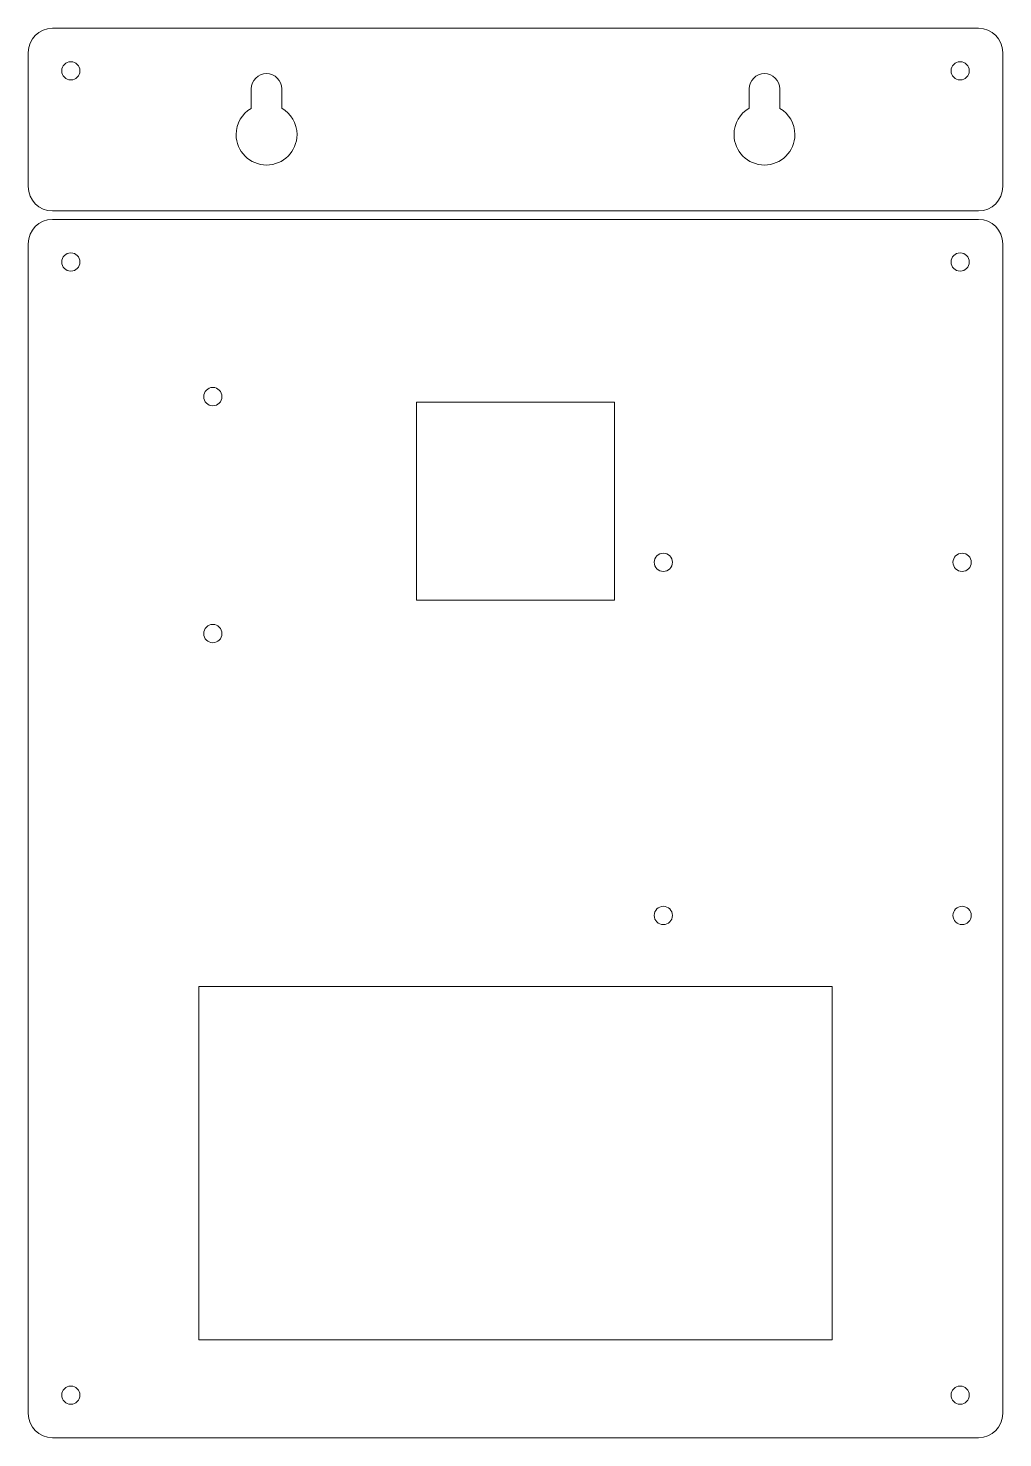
# Model space of a CAD drawing. Header units: millimetres. Extents: x 25 to 185, y -253 to -22.
import ezdxf

# ---------------------------------------------------------------- set-up
doc = ezdxf.new("R2010")
doc.units = ezdxf.units.MM
doc.header["$MEASUREMENT"] = 0
doc.layers.add('Layer 1', color=7, linetype='Continuous')

msp = doc.modelspace()

# ---------------------------------------------------------------- linework, layer by layer
at = {"layer": 'Layer 1', "color": 179, "lineweight": 5, "true_color": 0x231f20}
for points in [[(121.66, -115.65), (89.16, -115.65), (89.16, -83.15), (121.66, -83.15), (121.66, -115.65)], [(157.41, -237.08), (53.41, -237.08), (53.41, -179.08), (157.41, -179.08), (157.41, -237.08)]]:
    msp.add_lwpolyline(points, dxfattribs=at)
for points, knots in [([(181.41, -51.77), (181.41, -51.77), (29.41, -51.77), (29.41, -51.77), (27.2, -51.77), (25.41, -49.98), (25.41, -47.77), (25.41, -47.77), (25.41, -25.77), (25.41, -25.77), (25.41, -23.56), (27.2, -21.77), (29.41, -21.77), (29.41, -21.77), (181.41, -21.77), (181.41, -21.77), (183.62, -21.77), (185.41, -23.56), (185.41, -25.77), (185.41, -25.77), (185.41, -47.77), (185.41, -47.77), (185.41, -49.98), (183.62, -51.77), (181.41, -51.77)], [0, 0, 0, 0, 1, 1, 1, 2, 2, 2, 3, 3, 3, 4, 4, 4, 5, 5, 5, 6, 6, 6, 7, 7, 7, 8, 8, 8, 8]), ([(30.91, -28.77), (30.91, -27.94), (31.58, -27.27), (32.41, -27.27), (33.24, -27.27), (33.91, -27.94), (33.91, -28.77), (33.91, -29.6), (33.24, -30.27), (32.41, -30.27), (31.58, -30.27), (30.91, -29.6), (30.91, -28.77)], [0, 0, 0, 0, 1, 1, 1, 2, 2, 2, 3, 3, 3, 4, 4, 4, 4]), ([(179.91, -28.77), (179.91, -27.94), (179.24, -27.27), (178.41, -27.27), (177.58, -27.27), (176.91, -27.94), (176.91, -28.77), (176.91, -29.6), (177.58, -30.27), (178.41, -30.27), (179.24, -30.27), (179.91, -29.6), (179.91, -28.77)], [0, 0, 0, 0, 1, 1, 1, 2, 2, 2, 3, 3, 3, 4, 4, 4, 4]), ([(67.04, -34.9), (67.04, -34.9), (67.04, -31.73), (67.04, -31.73), (67.04, -30.35), (65.92, -29.23), (64.54, -29.23), (63.16, -29.23), (62.04, -30.35), (62.04, -31.73), (62.04, -31.73), (62, -31.73), (62, -31.73), (62, -31.73), (62, -34.93), (62, -34.93), (60.53, -35.8), (59.54, -37.4), (59.54, -39.23), (59.54, -41.99), (61.78, -44.23), (64.54, -44.23), (67.3, -44.23), (69.54, -41.99), (69.54, -39.23), (69.54, -37.38), (68.53, -35.77), (67.04, -34.9)], [0, 0, 0, 0, 1, 1, 1, 2, 2, 2, 3, 3, 3, 4, 4, 4, 5, 5, 5, 6, 6, 6, 7, 7, 7, 8, 8, 8, 9, 9, 9, 9]), ([(143.78, -34.9), (143.78, -34.9), (143.78, -31.73), (143.78, -31.73), (143.78, -30.35), (144.9, -29.23), (146.28, -29.23), (147.66, -29.23), (148.78, -30.35), (148.78, -31.73), (148.78, -31.73), (148.82, -31.73), (148.82, -31.73), (148.82, -31.73), (148.82, -34.93), (148.82, -34.93), (150.29, -35.8), (151.28, -37.4), (151.28, -39.23), (151.28, -41.99), (149.04, -44.23), (146.28, -44.23), (143.52, -44.23), (141.28, -41.99), (141.28, -39.23), (141.28, -37.38), (142.28, -35.77), (143.78, -34.9)], [0, 0, 0, 0, 1, 1, 1, 2, 2, 2, 3, 3, 3, 4, 4, 4, 5, 5, 5, 6, 6, 6, 7, 7, 7, 8, 8, 8, 9, 9, 9, 9]), ([(181.41, -253.15), (181.41, -253.15), (29.41, -253.15), (29.41, -253.15), (27.2, -253.15), (25.41, -251.36), (25.41, -249.15), (25.41, -249.15), (25.41, -57.15), (25.41, -57.15), (25.41, -54.94), (27.2, -53.15), (29.41, -53.15), (29.41, -53.15), (181.41, -53.15), (181.41, -53.15), (183.62, -53.15), (185.41, -54.94), (185.41, -57.15), (185.41, -57.15), (185.41, -249.15), (185.41, -249.15), (185.41, -251.36), (183.62, -253.15), (181.41, -253.15)], [0, 0, 0, 0, 1, 1, 1, 2, 2, 2, 3, 3, 3, 4, 4, 4, 5, 5, 5, 6, 6, 6, 7, 7, 7, 8, 8, 8, 8]), ([(30.91, -60.15), (30.91, -59.32), (31.58, -58.65), (32.41, -58.65), (33.24, -58.65), (33.91, -59.32), (33.91, -60.15), (33.91, -60.98), (33.24, -61.65), (32.41, -61.65), (31.58, -61.65), (30.91, -60.98), (30.91, -60.15)], [0, 0, 0, 0, 1, 1, 1, 2, 2, 2, 3, 3, 3, 4, 4, 4, 4]), ([(179.91, -60.15), (179.91, -59.32), (179.24, -58.65), (178.41, -58.65), (177.58, -58.65), (176.91, -59.32), (176.91, -60.15), (176.91, -60.98), (177.58, -61.65), (178.41, -61.65), (179.24, -61.65), (179.91, -60.98), (179.91, -60.15)], [0, 0, 0, 0, 1, 1, 1, 2, 2, 2, 3, 3, 3, 4, 4, 4, 4]), ([(57.22, -82.24), (57.22, -83.07), (56.55, -83.74), (55.72, -83.74), (54.89, -83.74), (54.22, -83.07), (54.22, -82.24), (54.22, -81.41), (54.89, -80.74), (55.72, -80.74), (56.55, -80.74), (57.22, -81.41), (57.22, -82.24)], [0, 0, 0, 0, 1, 1, 1, 2, 2, 2, 3, 3, 3, 4, 4, 4, 4]), ([(131.18, -109.44), (131.18, -110.27), (130.51, -110.94), (129.68, -110.94), (128.86, -110.94), (128.18, -110.27), (128.18, -109.44), (128.18, -108.61), (128.86, -107.94), (129.68, -107.94), (130.51, -107.94), (131.18, -108.61), (131.18, -109.44)], [0, 0, 0, 0, 1, 1, 1, 2, 2, 2, 3, 3, 3, 4, 4, 4, 4]), ([(180.23, -109.44), (180.23, -110.27), (179.56, -110.94), (178.73, -110.94), (177.9, -110.94), (177.23, -110.27), (177.23, -109.44), (177.23, -108.61), (177.9, -107.94), (178.73, -107.94), (179.56, -107.94), (180.23, -108.61), (180.23, -109.44)], [0, 0, 0, 0, 1, 1, 1, 2, 2, 2, 3, 3, 3, 4, 4, 4, 4]), ([(57.22, -121.14), (57.22, -121.97), (56.55, -122.64), (55.72, -122.64), (54.89, -122.64), (54.22, -121.97), (54.22, -121.14), (54.22, -120.31), (54.89, -119.64), (55.72, -119.64), (56.55, -119.64), (57.22, -120.31), (57.22, -121.14)], [0, 0, 0, 0, 1, 1, 1, 2, 2, 2, 3, 3, 3, 4, 4, 4, 4]), ([(131.18, -167.41), (131.18, -168.24), (130.51, -168.91), (129.68, -168.91), (128.86, -168.91), (128.18, -168.24), (128.18, -167.41), (128.18, -166.58), (128.86, -165.91), (129.68, -165.91), (130.51, -165.91), (131.18, -166.58), (131.18, -167.41)], [0, 0, 0, 0, 1, 1, 1, 2, 2, 2, 3, 3, 3, 4, 4, 4, 4]), ([(180.23, -167.41), (180.23, -168.24), (179.56, -168.91), (178.73, -168.91), (177.9, -168.91), (177.23, -168.24), (177.23, -167.41), (177.23, -166.58), (177.9, -165.91), (178.73, -165.91), (179.56, -165.91), (180.23, -166.58), (180.23, -167.41)], [0, 0, 0, 0, 1, 1, 1, 2, 2, 2, 3, 3, 3, 4, 4, 4, 4]), ([(30.91, -246.15), (30.91, -246.98), (31.58, -247.65), (32.41, -247.65), (33.24, -247.65), (33.91, -246.98), (33.91, -246.15), (33.91, -245.32), (33.24, -244.65), (32.41, -244.65), (31.58, -244.65), (30.91, -245.32), (30.91, -246.15)], [0, 0, 0, 0, 1, 1, 1, 2, 2, 2, 3, 3, 3, 4, 4, 4, 4]), ([(179.91, -246.15), (179.91, -246.98), (179.24, -247.65), (178.41, -247.65), (177.58, -247.65), (176.91, -246.98), (176.91, -246.15), (176.91, -245.32), (177.58, -244.65), (178.41, -244.65), (179.24, -244.65), (179.91, -245.32), (179.91, -246.15)], [0, 0, 0, 0, 1, 1, 1, 2, 2, 2, 3, 3, 3, 4, 4, 4, 4])]:
    msp.add_open_spline(points, degree=3, knots=knots, dxfattribs=at)

doc.saveas('drawing.dxf')
